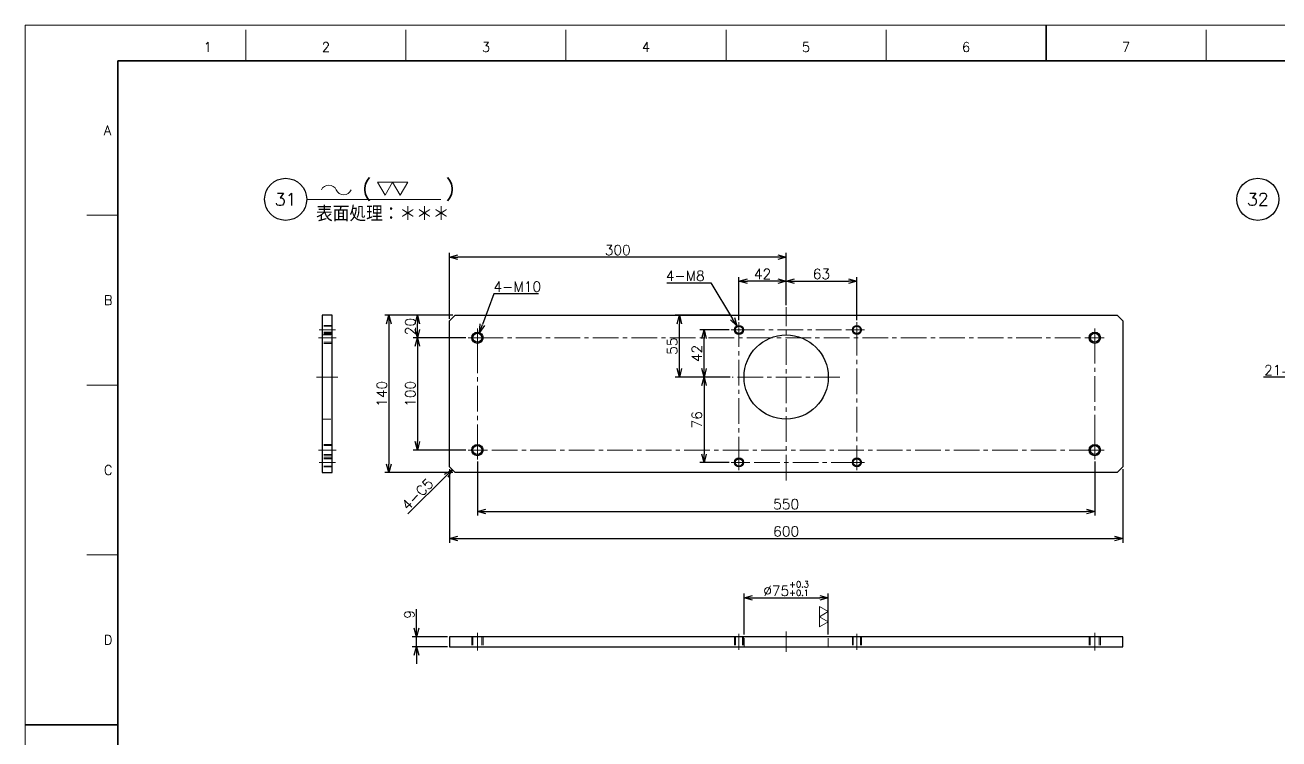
# Model space of a CAD drawing. Header units: millimetres. Extents: x 0 to 1764, y -17 to 1242.
# Drawn here: x 0 to 1117, y 606 to 1242 of the extents above; entities that cross this region are included whole.
import ezdxf
from ezdxf import colors
from ezdxf.entities.mleader import LeaderData, LeaderLine
from ezdxf.enums import TextEntityAlignment as Align
from ezdxf.math import Vec2, Vec3

# ---------------------------------------------------------------- set-up
doc = ezdxf.new("R2010")
doc.units = ezdxf.units.MM
doc.header["$LTSCALE"] = 1.2
doc.header["$PDMODE"] = 99
doc.header["$PDSIZE"] = 1
doc.linetypes.add('CENTER2', pattern=[28.575, 19.05, -3.175, 3.175, -3.175])
doc.linetypes.add('HIDDEN', pattern=[9.525, 6.35, -3.175])
for name, color, linetype, lineweight in [('04_HIDDEN', 2, 'HIDDEN', 13), ('05_CENTER', 4, 'CENTER2', 13), ('07_TEXT', 3, 'Continuous', 13), ('08_DIM', 3, 'Continuous', 13), ('90_FRAME', 5, 'Continuous', 35)]:
    doc.layers.add(name, color=color, linetype=linetype, lineweight=lineweight)
doc.layers.add('91_BLANK', color=5, linetype='Continuous', lineweight=0, plot=False)
doc.styles.add('KSS_TXT', font='txt.shx', dxfattribs={"bigfont": 'extfont2.shx'})
doc.styles.get("Standard").update_dxf_attribs({"font": 'txt.shx', "bigfont": 'extfont2.shx'})
doc.dimstyles.new('KSS_DIM', dxfattribs={"dimscale": 3, "dimtxt": 3, "dimasz": 2.5, "dimexe": 1.25, "dimexo": 0.625, "dimtad": 1, "dimdsep": 46, "dimtxsty": 'KSS_TXT', "dimblk": 'OPEN30', "dimcen": 0, "dimazin": 2, "dimtfac": 0.75, "dimtmove": 0, "dimatfit": 3, "dimldrblk": 'OPEN30', "dimfxl": 1.25, "dimtolj": 1, "dimarcsym": 0})
doc.dimstyles.new('KSS_DIM$3', dxfattribs={"dimscale": 3, "dimtxt": 3, "dimasz": 2.5, "dimexe": 1.25, "dimexo": 0.625, "dimtad": 1, "dimtih": 1, "dimtoh": 1, "dimdsep": 46, "dimtxsty": 'KSS_TXT', "dimblk": 'OPEN30', "dimcen": 0, "dimazin": 2, "dimtfac": 0.75, "dimtofl": 0, "dimtmove": 0, "dimatfit": 3, "dimldrblk": 'OPEN30', "dimfxl": 1.25, "dimtolj": 1, "dimarcsym": 0})

# ---------------------------------------------------------------- blocks, each defined once
blk = doc.blocks.new('AM_BALLOON1')
at = {"transparency": 16777216}
blk.add_circle((0, 0), 5, dxfattribs=at)
blk.add_attdef('B_NUMBER', text='', height=3, dxfattribs=at).set_placement((0, 0), align=Align.MIDDLE_CENTER)
blk = doc.blocks.new('_OPEN')
at = {"color": 0, "linetype": 'ByBlock'}
for p, q in [((-1, 0.17), (0, 0)), ((0, 0), (-1, -0.17)), ((0, 0), (-1, 0))]:
    blk.add_line(p, q, dxfattribs=at)
blk = doc.blocks.new('M10Tz')
at = {"color": 0}
for radius in [5, 4]:
    blk.add_circle((0, 0), radius, dxfattribs=at)
at = {"layer": '05_CENTER'}
for p, q in [((8.3, 0), (-8.3, 0)), ((0, -8.3), (0, 8.3))]:
    blk.add_line(p, q, dxfattribs=at)
blk = doc.blocks.new('M8Tz')
at = {"color": 0}
for radius in [4, 3.25]:
    blk.add_circle((0, 0), radius, dxfattribs=at)
at = {"layer": '05_CENTER'}
for p, q in [((6.9, 0), (-6.9, 0)), ((0, -6.9), (0, 6.9))]:
    blk.add_line(p, q, dxfattribs=at)
blk = doc.blocks.new('_Open30')
at = {"color": 0, "linetype": 'ByBlock', "lineweight": -2}
for p, q in [((-1, 0.27), (0, 0)), ((0, 0), (-1, -0.27)), ((0, 0), (-1, 0))]:
    blk.add_line(p, q, dxfattribs=at)
blk = doc.blocks.new('*D144')
at = {"layer": '08_DIM', "color": 0, "lineweight": -2, "transparency": 16777216}
for p, q in [((378, 980.1), (378, 1038.7)), ((670.5, 1035), (385.5, 1035)), ((678, 992.1), (678, 1038.7))]:
    blk.add_line(p, q, dxfattribs=at)
at = {"layer": 'Defpoints', "color": 0, "transparency": 16777216}
for p in [(378, 1035), (678, 990.2), (378, 978.2)]:
    blk.add_point(p, dxfattribs=at)
at = {"layer": '08_DIM', "color": 0, "lineweight": -2, "transparency": 16777216, "xscale": 7.5, "yscale": 7.5, "zscale": 7.5, "rotation": 180}
blk.add_blockref('_Open30', (378, 1035), dxfattribs=at)
at = {"layer": '08_DIM', "color": 0, "lineweight": -2, "transparency": 16777216, "xscale": 7.5, "yscale": 7.5, "zscale": 7.5}
blk.add_blockref('_Open30', (678, 1035), dxfattribs=at)
at = {"layer": '08_DIM', "color": 0, "transparency": 16777216, "insert": (528, 1041.3), "char_height": 9, "attachment_point": 5, "style": 'KSS_TXT'}
blk.add_mtext('\\A1;300', dxfattribs=at)
blk = doc.blocks.new('*D145')
at = {"layer": '08_DIM', "color": 0, "lineweight": -2, "transparency": 16777216}
for p, q in [((636, 979), (636, 1017.3)), ((678, 992.2), (678, 1017.3)), ((670.5, 1013.6), (643.5, 1013.6))]:
    blk.add_line(p, q, dxfattribs=at)
at = {"layer": 'Defpoints', "color": 0, "transparency": 16777216}
for p in [(636, 1013.6), (678, 990.4), (636, 977.1)]:
    blk.add_point(p, dxfattribs=at)
at = {"layer": '08_DIM', "color": 0, "lineweight": -2, "transparency": 16777216, "xscale": 7.5, "yscale": 7.5, "zscale": 7.5, "rotation": 180}
blk.add_blockref('_Open30', (636, 1013.6), dxfattribs=at)
at = {"layer": '08_DIM', "color": 0, "lineweight": -2, "transparency": 16777216, "xscale": 7.5, "yscale": 7.5, "zscale": 7.5}
blk.add_blockref('_Open30', (678, 1013.6), dxfattribs=at)
at = {"layer": '08_DIM', "color": 0, "transparency": 16777216, "insert": (657, 1020), "char_height": 9, "attachment_point": 5, "style": 'KSS_TXT'}
blk.add_mtext('\\A1;42', dxfattribs=at)
blk = doc.blocks.new('*D146')
at = {"layer": '08_DIM', "color": 0, "lineweight": -2, "transparency": 16777216}
for p, q in [((678, 992.2), (678, 1017.3)), ((741, 979), (741, 1017.3)), ((685.5, 1013.6), (733.5, 1013.6))]:
    blk.add_line(p, q, dxfattribs=at)
at = {"layer": 'Defpoints', "color": 0, "transparency": 16777216}
for p in [(741, 1013.6), (678, 990.4), (741, 977.1)]:
    blk.add_point(p, dxfattribs=at)
at = {"layer": '08_DIM', "color": 0, "lineweight": -2, "transparency": 16777216, "xscale": 7.5, "yscale": 7.5, "zscale": 7.5, "rotation": 180}
blk.add_blockref('_Open30', (678, 1013.6), dxfattribs=at)
at = {"layer": '08_DIM', "color": 0, "lineweight": -2, "transparency": 16777216, "xscale": 7.5, "yscale": 7.5, "zscale": 7.5}
blk.add_blockref('_Open30', (741, 1013.6), dxfattribs=at)
at = {"layer": '08_DIM', "color": 0, "transparency": 16777216, "insert": (709.5, 1020), "char_height": 9, "attachment_point": 5, "style": 'KSS_TXT'}
blk.add_mtext('\\A1;63', dxfattribs=at)
blk = doc.blocks.new('*D147')
at = {"layer": '08_DIM', "color": 0, "lineweight": -2, "transparency": 16777216}
for p, q in [((627.2, 970.2), (601.2, 970.2)), ((604.9, 935.7), (604.9, 962.7)), ((628.2, 928.2), (601.2, 928.2))]:
    blk.add_line(p, q, dxfattribs=at)
at = {"layer": 'Defpoints', "color": 0, "transparency": 16777216}
for p in [(604.9, 970.2), (629.1, 970.2), (630.1, 928.2)]:
    blk.add_point(p, dxfattribs=at)
at = {"layer": '08_DIM', "color": 0, "lineweight": -2, "transparency": 16777216, "xscale": 7.5, "yscale": 7.5, "zscale": 7.5}
for p, rotation in [((604.9, 970.2), 90), ((604.9, 928.2), 270)]:
    blk.add_blockref('_Open30', p, dxfattribs=dict(at, rotation=rotation))
at = {"layer": '08_DIM', "color": 0, "transparency": 16777216, "insert": (598.5, 949.2), "char_height": 9, "attachment_point": 5, "rotation": 90, "style": 'KSS_TXT'}
blk.add_mtext('\\A1;42', dxfattribs=at)
blk = doc.blocks.new('*D148')
at = {"layer": '08_DIM', "color": 0, "lineweight": -2, "transparency": 16777216}
for p, q in [((628.2, 928.2), (601.2, 928.2)), ((604.9, 920.7), (604.9, 859.7)), ((627.2, 852.2), (601.2, 852.2))]:
    blk.add_line(p, q, dxfattribs=at)
at = {"layer": 'Defpoints', "color": 0, "transparency": 16777216}
for p in [(630.1, 928.2), (604.9, 852.2), (629.1, 852.2)]:
    blk.add_point(p, dxfattribs=at)
at = {"layer": '08_DIM', "color": 0, "lineweight": -2, "transparency": 16777216, "xscale": 7.5, "yscale": 7.5, "zscale": 7.5}
for p, rotation in [((604.9, 928.2), 90), ((604.9, 852.2), 270)]:
    blk.add_blockref('_Open30', p, dxfattribs=dict(at, rotation=rotation))
at = {"layer": '08_DIM', "color": 0, "transparency": 16777216, "insert": (598.5, 890.2), "char_height": 9, "attachment_point": 5, "rotation": 90, "style": 'KSS_TXT'}
blk.add_mtext('\\A1;76', dxfattribs=at)
blk = doc.blocks.new('*D149')
at = {"layer": '08_DIM', "color": 0, "lineweight": -2, "transparency": 16777216}
for p, q in [((628.2, 983.2), (579.1, 983.2)), ((582.9, 935.7), (582.9, 975.7)), ((628.2, 928.2), (579.1, 928.2))]:
    blk.add_line(p, q, dxfattribs=at)
at = {"layer": 'Defpoints', "color": 0, "transparency": 16777216}
for p in [(582.9, 983.2), (630.1, 983.2), (630.1, 928.2)]:
    blk.add_point(p, dxfattribs=at)
at = {"layer": '08_DIM', "color": 0, "lineweight": -2, "transparency": 16777216, "xscale": 7.5, "yscale": 7.5, "zscale": 7.5}
for p, rotation in [((582.9, 983.2), 90), ((582.9, 928.2), 270)]:
    blk.add_blockref('_Open30', p, dxfattribs=dict(at, rotation=rotation))
at = {"layer": '08_DIM', "color": 0, "transparency": 16777216, "insert": (576.5, 955.7), "char_height": 9, "attachment_point": 5, "rotation": 90, "style": 'KSS_TXT'}
blk.add_mtext('\\A1;55', dxfattribs=at)
blk = doc.blocks.new('*D150')
at = {"layer": '08_DIM', "color": 0, "lineweight": -2, "transparency": 16777216}
for p, q in [((403, 853), (403, 804.9)), ((953, 853), (953, 804.9)), ((410.5, 808.6), (945.5, 808.6))]:
    blk.add_line(p, q, dxfattribs=at)
at = {"layer": 'Defpoints', "color": 0, "transparency": 16777216}
for p in [(403, 854.9), (953, 854.9), (953, 808.6)]:
    blk.add_point(p, dxfattribs=at)
at = {"layer": '08_DIM', "color": 0, "lineweight": -2, "transparency": 16777216, "xscale": 7.5, "yscale": 7.5, "zscale": 7.5, "rotation": 180}
blk.add_blockref('_Open30', (403, 808.6), dxfattribs=at)
at = {"layer": '08_DIM', "color": 0, "lineweight": -2, "transparency": 16777216, "xscale": 7.5, "yscale": 7.5, "zscale": 7.5}
blk.add_blockref('_Open30', (953, 808.6), dxfattribs=at)
at = {"layer": '08_DIM', "color": 0, "transparency": 16777216, "insert": (678, 815), "char_height": 9, "attachment_point": 5, "style": 'KSS_TXT'}
blk.add_mtext('\\A1;550', dxfattribs=at)
blk = doc.blocks.new('*D151')
at = {"layer": '08_DIM', "color": 0, "lineweight": -2, "transparency": 16777216}
for p, q in [((378, 846.3), (378, 780.7)), ((978, 846.3), (978, 780.7)), ((385.5, 784.4), (970.5, 784.4))]:
    blk.add_line(p, q, dxfattribs=at)
at = {"layer": 'Defpoints', "color": 0, "transparency": 16777216}
for p in [(378, 848.2), (978, 848.2), (978, 784.4)]:
    blk.add_point(p, dxfattribs=at)
at = {"layer": '08_DIM', "color": 0, "lineweight": -2, "transparency": 16777216, "xscale": 7.5, "yscale": 7.5, "zscale": 7.5, "rotation": 180}
blk.add_blockref('_Open30', (378, 784.4), dxfattribs=at)
at = {"layer": '08_DIM', "color": 0, "lineweight": -2, "transparency": 16777216, "xscale": 7.5, "yscale": 7.5, "zscale": 7.5}
blk.add_blockref('_Open30', (978, 784.4), dxfattribs=at)
at = {"layer": '08_DIM', "color": 0, "transparency": 16777216, "insert": (678, 790.8), "char_height": 9, "attachment_point": 5, "style": 'KSS_TXT'}
blk.add_mtext('\\A1;600', dxfattribs=at)
blk = doc.blocks.new('*D152')
at = {"layer": '08_DIM', "color": 0, "lineweight": -2, "transparency": 16777216}
for p, q in [((392.8, 963.2), (345.8, 963.2)), ((349.5, 955.7), (349.5, 870.7)), ((392.8, 863.2), (345.8, 863.2))]:
    blk.add_line(p, q, dxfattribs=at)
at = {"layer": 'Defpoints', "color": 0, "transparency": 16777216}
for p in [(394.7, 963.2), (349.5, 863.2), (394.7, 863.2)]:
    blk.add_point(p, dxfattribs=at)
at = {"layer": '08_DIM', "color": 0, "lineweight": -2, "transparency": 16777216, "xscale": 7.5, "yscale": 7.5, "zscale": 7.5}
for p, rotation in [((349.5, 963.2), 90), ((349.5, 863.2), 270)]:
    blk.add_blockref('_Open30', p, dxfattribs=dict(at, rotation=rotation))
at = {"layer": '08_DIM', "color": 0, "transparency": 16777216, "insert": (343.2, 913.2), "char_height": 9, "attachment_point": 5, "rotation": 90, "style": 'KSS_TXT'}
blk.add_mtext('\\A1;100', dxfattribs=at)
blk = doc.blocks.new('*D153')
at = {"layer": '08_DIM', "color": 0, "lineweight": -2, "transparency": 16777216}
for p, q in [((381.2, 983.2), (345.8, 983.2)), ((349.5, 970.7), (349.5, 975.7)), ((392.8, 963.2), (345.8, 963.2))]:
    blk.add_line(p, q, dxfattribs=at)
at = {"layer": 'Defpoints', "color": 0, "transparency": 16777216}
for p in [(349.5, 983.2), (383, 983.2), (394.7, 963.2)]:
    blk.add_point(p, dxfattribs=at)
at = {"layer": '08_DIM', "color": 0, "lineweight": -2, "transparency": 16777216, "xscale": 7.5, "yscale": 7.5, "zscale": 7.5}
for p, rotation in [((349.5, 983.2), 90), ((349.5, 963.2), 270)]:
    blk.add_blockref('_Open30', p, dxfattribs=dict(at, rotation=rotation))
at = {"layer": '08_DIM', "color": 0, "transparency": 16777216, "insert": (343.2, 973.2), "char_height": 9, "attachment_point": 5, "rotation": 90, "style": 'KSS_TXT'}
blk.add_mtext('\\A1;20', dxfattribs=at)
blk = doc.blocks.new('*D154')
at = {"layer": '08_DIM', "color": 0, "lineweight": -2, "transparency": 16777216}
for p, q in [((381.2, 983.2), (320.4, 983.2)), ((324.1, 975.7), (324.1, 850.7)), ((381.2, 843.2), (320.4, 843.2))]:
    blk.add_line(p, q, dxfattribs=at)
at = {"layer": 'Defpoints', "color": 0, "transparency": 16777216}
for p in [(383, 983.2), (324.1, 843.2), (383, 843.2)]:
    blk.add_point(p, dxfattribs=at)
at = {"layer": '08_DIM', "color": 0, "lineweight": -2, "transparency": 16777216, "xscale": 7.5, "yscale": 7.5, "zscale": 7.5}
for p, rotation in [((324.1, 983.2), 90), ((324.1, 843.2), 270)]:
    blk.add_blockref('_Open30', p, dxfattribs=dict(at, rotation=rotation))
at = {"layer": '08_DIM', "color": 0, "transparency": 16777216, "insert": (317.8, 913.2), "char_height": 9, "attachment_point": 5, "rotation": 90, "style": 'KSS_TXT'}
blk.add_mtext('\\A1;140', dxfattribs=at)
blk = doc.blocks.new('*D155')
at = {"layer": '08_DIM', "color": 0, "lineweight": -2, "transparency": 16777216}
for p, q in [((348.7, 704.5), (348.7, 721.7)), ((376.2, 697), (344.9, 697)), ((348.7, 688), (348.7, 697)), ((376.2, 688), (344.9, 688)), ((348.7, 680.5), (348.7, 673))]:
    blk.add_line(p, q, dxfattribs=at)
at = {"layer": 'Defpoints', "color": 0, "transparency": 16777216}
for p in [(348.7, 697), (378, 697), (378, 688)]:
    blk.add_point(p, dxfattribs=at)
at = {"layer": '08_DIM', "color": 0, "lineweight": -2, "transparency": 16777216, "xscale": 7.5, "yscale": 7.5, "zscale": 7.5}
for p, rotation in [((348.7, 697), 270), ((348.7, 688), 90)]:
    blk.add_blockref('_Open30', p, dxfattribs=dict(at, rotation=rotation))
at = {"layer": '08_DIM', "color": 0, "transparency": 16777216, "insert": (342.3, 716.9), "char_height": 9, "attachment_point": 5, "rotation": 90, "style": 'KSS_TXT'}
blk.add_mtext('\\A1;9', dxfattribs=at)
blk = doc.blocks.new('*D156')
at = {"layer": '08_DIM', "color": 0, "lineweight": -2, "transparency": 16777216}
for p, q in [((640.5, 698.9), (640.5, 735.5)), ((648, 731.7), (708, 731.7)), ((715.5, 698.9), (715.5, 735.5))]:
    blk.add_line(p, q, dxfattribs=at)
at = {"layer": 'Defpoints', "color": 0, "transparency": 16777216}
for p in [(715.5, 731.7), (640.5, 697), (715.5, 697)]:
    blk.add_point(p, dxfattribs=at)
at = {"layer": '08_DIM', "color": 0, "lineweight": -2, "transparency": 16777216, "xscale": 7.5, "yscale": 7.5, "zscale": 7.5, "rotation": 180}
blk.add_blockref('_Open30', (640.5, 731.7), dxfattribs=at)
at = {"layer": '08_DIM', "color": 0, "lineweight": -2, "transparency": 16777216, "xscale": 7.5, "yscale": 7.5, "zscale": 7.5}
blk.add_blockref('_Open30', (715.5, 731.7), dxfattribs=at)
at = {"layer": '08_DIM', "color": 0, "transparency": 16777216, "insert": (678, 739.9), "char_height": 9, "attachment_point": 5, "style": 'KSS_TXT'}
blk.add_mtext('%%C75{\\H5.400000;\\S+0.3^ +0.1;}', dxfattribs=at)
blk = doc.blocks.new('p1ba02')
for p, q in [((-1.5, 2.6), (1.5, 2.6)), ((0, 0), (-1.5, 2.6)), ((1.5, 2.6), (0, 0)), ((3, 0), (1.5, 2.6)), ((1.5, 2.6), (4.5, 2.6)), ((4.5, 2.6), (3, 0))]:
    blk.add_line(p, q)
blk = doc.blocks.new('*D157')
at = {"layer": '08_DIM', "color": 0, "lineweight": -2, "transparency": 16777216}
for p, q in [((571.6, 1012), (611, 1012)), ((611, 1012), (630.1, 980.1))]:
    blk.add_line(p, q, dxfattribs=at)
at = {"layer": 'Defpoints', "color": 0, "transparency": 16777216}
for p in [(634, 973.7), (638.1, 966.8)]:
    blk.add_point(p, dxfattribs=at)
at = {"layer": '08_DIM', "color": 0, "lineweight": -2, "transparency": 16777216, "xscale": 7.5, "yscale": 7.5, "zscale": 7.5, "rotation": 300.9472234434613}
blk.add_blockref('_Open30', (634, 973.7), dxfattribs=at)
at = {"layer": '08_DIM', "color": 0, "transparency": 16777216, "insert": (588.1, 1018.4), "char_height": 9, "attachment_point": 5, "style": 'KSS_TXT'}
blk.add_mtext('\\A1;4-M8', dxfattribs=at)
blk = doc.blocks.new('*D158')
at = {"layer": '08_DIM', "color": 0, "lineweight": -2, "transparency": 16777216}
for p, q in [((417.7, 1002.3), (407.4, 974.9)), ((457.4, 1002.3), (417.7, 1002.3))]:
    blk.add_line(p, q, dxfattribs=at)
at = {"layer": 'Defpoints', "color": 0, "transparency": 16777216}
for p in [(404.8, 967.9), (401.3, 958.5)]:
    blk.add_point(p, dxfattribs=at)
at = {"layer": '08_DIM', "color": 0, "lineweight": -2, "transparency": 16777216, "xscale": 7.5, "yscale": 7.5, "zscale": 7.5, "rotation": 249.439344113389}
blk.add_blockref('_Open30', (404.8, 967.9), dxfattribs=at)
at = {"layer": '08_DIM', "color": 0, "transparency": 16777216, "insert": (438.5, 1008.7), "char_height": 9, "attachment_point": 5, "style": 'KSS_TXT'}
blk.add_mtext('\\A1;4-M10', dxfattribs=at)
blk = doc.blocks.new('*D159')
at = {"layer": '08_DIM', "color": 0, "lineweight": -2, "transparency": 16777216}
blk.add_line((375.2, 840.4), (341.1, 806.3), dxfattribs=at)
at = {"layer": 'Defpoints', "color": 0, "transparency": 16777216}
for p in [(380.5, 845.7), (337.4, 802.6), (337.4, 802.6)]:
    blk.add_point(p, dxfattribs=at)
at = {"layer": '08_DIM', "color": 0, "lineweight": -2, "transparency": 16777216, "xscale": 7.5, "yscale": 7.5, "zscale": 7.5, "rotation": 44.99999999999993}
blk.add_blockref('_Open30', (380.5, 845.7), dxfattribs=at)
at = {"layer": '08_DIM', "color": 0, "transparency": 16777216, "insert": (349.6, 823.8), "char_height": 9, "attachment_point": 5, "rotation": 45, "style": 'KSS_TXT'}
blk.add_mtext('\\A1;4-C5', dxfattribs=at)
blk = doc.blocks.new('p1ba05')
for centre, start, end in [((-2.95, 0.29), 24.2276, 155.5758), ((0, 1.62), 204.2276, 335.5758)]:
    blk.add_arc(centre, 1.62, start, end)
blk = doc.blocks.new('*D174')
at = {"layer": '08_DIM', "color": 0, "lineweight": -2, "transparency": 16777216}
for p, q in [((1146.7, 964.8), (1146.7, 924.5)), ((1167.7, 960.7), (1167.7, 924.5)), ((1146.7, 928.2), (1103.4, 928.2)), ((1160.2, 928.2), (1154.2, 928.2))]:
    blk.add_line(p, q, dxfattribs=at)
at = {"layer": 'Defpoints', "color": 0, "transparency": 16777216}
for p in [(1146.7, 966.7), (1167.7, 962.6), (1146.7, 928.2)]:
    blk.add_point(p, dxfattribs=at)
at = {"layer": '08_DIM', "color": 0, "lineweight": -2, "transparency": 16777216, "xscale": 7.5, "yscale": 7.5, "zscale": 7.5, "rotation": 180}
blk.add_blockref('_Open30', (1146.7, 928.2), dxfattribs=at)
at = {"layer": '08_DIM', "color": 0, "lineweight": -2, "transparency": 16777216, "xscale": 7.5, "yscale": 7.5, "zscale": 7.5}
blk.add_blockref('_Open30', (1167.7, 928.2), dxfattribs=at)
at = {"layer": '08_DIM', "color": 0, "transparency": 16777216, "insert": (1121.3, 937.1), "char_height": 9, "attachment_point": 5, "style": 'KSS_TXT'}
blk.add_mtext('21{\\H6.000000;\\S 0^ -0.2;}', dxfattribs=at)

msp = doc.modelspace()

# ---------------------------------------------------------------- linework, layer by layer
at = {"color": 0}
for points in [[(264.697, 983.223), (264.697, 843.223), (273.697, 843.223), (273.697, 983.223)], [(978.034, 978.223), (978.034, 848.223), (973.034, 843.223), (383.034, 843.223), (378.034, 848.223), (378.034, 978.223), (383.034, 983.223), (973.034, 983.223)], [(378.034, 696.989), (378.034, 687.989), (978.034, 687.989), (978.034, 696.989)]]:
    msp.add_lwpolyline(points, close=True, dxfattribs=at)
msp.add_circle((678.034, 928.223), 37.5, dxfattribs=at)
at = {"layer": '04_HIDDEN', "color": 8}
for p, q in [((273.697, 974.223), (264.697, 974.223)), ((273.697, 973.473), (264.697, 973.473)), ((273.697, 966.973), (264.697, 966.973)), ((273.697, 966.223), (264.697, 966.223)), ((273.697, 856.223), (264.697, 856.223)), ((273.697, 855.473), (264.697, 855.473)), ((273.697, 848.973), (264.697, 848.973)), ((273.697, 848.223), (264.697, 848.223)), ((632.034, 696.989), (632.034, 687.989)), ((632.784, 696.989), (632.784, 687.989)), ((639.284, 696.989), (639.284, 687.989)), ((640.034, 696.989), (640.034, 687.989)), ((737.034, 696.989), (737.034, 687.989)), ((737.784, 696.989), (737.784, 687.989)), ((744.284, 696.989), (744.284, 687.989)), ((745.034, 696.989), (745.034, 687.989))]:
    msp.add_line(p, q, dxfattribs=at)
at = {"layer": '04_HIDDEN'}
for p, q in [((273.697, 968.223), (264.697, 968.223)), ((273.697, 967.223), (264.697, 967.223)), ((273.697, 959.223), (264.697, 959.223)), ((273.697, 958.223), (264.697, 958.223)), ((273.697, 868.223), (264.697, 868.223)), ((273.697, 867.223), (264.697, 867.223)), ((273.697, 859.223), (264.697, 859.223)), ((273.697, 858.223), (264.697, 858.223)), ((398.034, 696.989), (398.034, 687.989)), ((399.034, 696.989), (399.034, 687.989)), ((407.034, 696.989), (407.034, 687.989)), ((408.034, 696.989), (408.034, 687.989)), ((948.034, 696.989), (948.034, 687.989)), ((949.034, 696.989), (949.034, 687.989)), ((957.034, 696.989), (957.034, 687.989)), ((958.034, 696.989), (958.034, 687.989))]:
    msp.add_line(p, q, dxfattribs=at)
at = {"layer": '04_HIDDEN', "color": 9}
for p, q in [((264.697, 965.723), (273.697, 965.723)), ((264.697, 890.723), (273.697, 890.723)), ((640.534, 687.989), (640.534, 696.989)), ((715.534, 687.989), (715.534, 696.989))]:
    msp.add_line(p, q, dxfattribs=at)
at = {"layer": '05_CENTER'}
for p, q in [((678.034, 836.259), (678.034, 990.362)), ((277.085, 963.223), (261.31, 963.223)), ((259.66, 928.223), (278.77, 928.223)), ((725.998, 928.223), (630.07, 928.223)), ((277.085, 863.223), (261.31, 863.223)), ((403.034, 700.376), (403.034, 684.601)), ((678.034, 683.473), (678.034, 701.617)), ((953.034, 700.376), (953.034, 684.601))]:
    msp.add_line(p, q, dxfattribs=at)
at = {"layer": '05_CENTER', "color": 8}
for p, q in [((276.412, 970.223), (261.982, 970.223)), ((276.412, 852.223), (261.982, 852.223)), ((636.034, 699.704), (636.034, 685.274)), ((741.034, 699.704), (741.034, 685.274))]:
    msp.add_line(p, q, dxfattribs=at)
at = {"layer": '05_CENTER'}
for points in [[(403.034, 963.223), (953.034, 963.223), (953.034, 863.223), (403.034, 863.223)], [(636.034, 970.223), (741.034, 970.223), (741.034, 852.223), (636.034, 852.223)]]:
    msp.add_lwpolyline(points, close=True, dxfattribs=at)
at = {"layer": '08_DIM'}
msp.add_line((250.894, 1086.464), (370.389, 1086.464), dxfattribs=at)
at = {"layer": '90_FRAME'}
for p, q in [((909.6, 1241.619), (909.6, 1209.75)), ((0, 618.618), (82.742, 618.618))]:
    msp.add_line(p, q, dxfattribs=at)
at = {"layer": '90_FRAME', "color": 4, "lineweight": 13}
for p, q in [((196.76, 1209.75), (196.76, 1237.359)), ((339.328, 1209.75), (339.328, 1237.359)), ((481.896, 1209.75), (481.896, 1237.359)), ((624.464, 1209.75), (624.464, 1237.359)), ((767.032, 1209.75), (767.032, 1237.359)), ((1052.169, 1209.75), (1052.169, 1237.359)), ((82.742, 1072.29), (55.133, 1072.29)), ((82.742, 921.066), (55.133, 921.066)), ((82.742, 769.842), (55.133, 769.842))]:
    msp.add_line(p, q, dxfattribs=at)
at = {"layer": '90_FRAME'}
msp.add_lwpolyline([(82.742, 27.485), (1736.459, 27.485), (1736.459, 1209.75), (82.742, 1209.75)], close=True, dxfattribs=at)
at = {"layer": '91_BLANK'}
msp.add_lwpolyline([(0, 0), (1764.068, 0), (1764.068, 1241.619), (0, 1241.619)], close=True, dxfattribs=at)

# ---------------------------------------------------------------- block references
at = {"rotation": 89.99999999999999}
for p in [(636.034, 970.223), (741.034, 970.223), (636.034, 852.223), (741.034, 852.223)]:
    msp.add_blockref('M8Tz', p, dxfattribs=at)
at = {"color": 0, "rotation": 270}
for p in [(403.034, 963.223), (953.034, 963.223), (403.034, 863.223), (953.034, 863.223)]:
    msp.add_blockref('M10Tz', p, dxfattribs=at)
at = {"layer": '08_DIM', "xscale": 4.5, "yscale": 4.5, "zscale": 4.5}
for name, p in [('p1ba05', (283.877, 1090.567)), ('p1ba02', (320.708, 1090.04))]:
    msp.add_blockref(name, p, dxfattribs=at)
at = {"layer": '08_DIM', "xscale": 3, "yscale": 3, "zscale": 3, "rotation": 90}
msp.add_blockref('p1ba02', (715.534, 710.346), dxfattribs=at)

# ---------------------------------------------------------------- texts
at = {"layer": '07_TEXT', "style": 'KSS_TXT'}
msp.add_text('(     )', height=13.5, dxfattribs=at).set_placement((300.381, 1089.702))
at = {"layer": '08_DIM', "style": 'KSS_TXT'}
msp.add_text('表面処理：＊＊＊', height=13.5, dxfattribs=at).set_placement((259.266, 1066.885))
at = {"layer": '90_FRAME', "color": 0, "lineweight": 13, "style": 'KSS_TXT'}
for s, p in [('1', (162.682, 1215.249)), ('2', (268.044, 1215.249)), ('3', (410.612, 1215.249)), ('4', (553.18, 1215.249)), ('5', (695.748, 1215.249)), ('6', (838.316, 1215.249)), ('7', (980.884, 1215.249))]:
    msp.add_text(s, height=8.52, dxfattribs=at).set_placement(p, align=Align.BOTTOM_CENTER)
for s, p in [('A', (70.199, 1147.902)), ('B', (70.199, 996.678)), ('C', (70.199, 845.454)), ('D', (70.199, 694.23))]:
    msp.add_text(s, height=8.52, dxfattribs=at).set_placement(p, align=Align.MIDDLE_LEFT)

# ---------------------------------------------------------------- dimensions: what is measured, and where the dimension line sits
at = {"layer": '08_DIM'}
for base, p1, p2, picture, middle in [((378.034, 1034.972), (678.034, 990.186), (378.034, 978.223), '*D144', (528.034, 1041.347)), ((636.034, 1013.591), (678.034, 990.362), (636.034, 977.146), '*D145', (657.034, 1019.966)), ((741.034, 1013.591), (678.034, 990.362), (741.034, 977.146), '*D146', (709.534, 1019.966)), ((953.034, 808.619), (403.034, 854.882), (953.034, 854.882), '*D150', (678.034, 815.006)), ((978.034, 784.43), (378.034, 848.223), (978.034, 848.223), '*D151', (678.034, 790.805))]:
    dim = msp.add_linear_dim(base=base, p1=p1, p2=p2, dimstyle='KSS_DIM', dxfattribs=at)
    dim.commit()
    dim.dimension.update_dxf_attribs({"geometry": picture, "text_midpoint": middle})
for p1, p2, picture, middle in [((638.091, 966.792), (633.977, 973.653), '*D157', (588.096, 1012.021)), ((401.278, 958.541), (404.79, 967.904), '*D158', (438.495, 1002.276))]:
    dim = msp.add_diameter_dim_2p(p1=p1, p2=p2, text='4-M<>', dimstyle='KSS_DIM$3', override={"dimpost": '<>', "dimtix": 1}, dxfattribs=at)
    dim.commit()
    dim.dimension.update_dxf_attribs({"geometry": picture, "text_midpoint": middle, "dimtype": 163})
for base, p1, p2, picture, middle in [((324.148, 843.223), (383.034, 983.223), (383.034, 843.223), '*D154', (317.773, 913.223)), ((349.549, 983.223), (394.693, 963.223), (383.034, 983.223), '*D153', (343.174, 973.223)), ((582.884, 983.223), (630.07, 928.223), (630.07, 983.223), '*D149', (576.497, 955.723)), ((349.549, 863.223), (394.693, 963.223), (394.693, 863.223), '*D152', (343.174, 913.223)), ((604.914, 970.223), (630.07, 928.223), (629.111, 970.223), '*D147', (598.539, 949.223)), ((604.914, 852.223), (630.07, 928.223), (629.111, 852.223), '*D148', (598.539, 890.223)), ((348.661, 696.989), (378.034, 687.989), (378.034, 696.989), '*D155', (342.286, 716.864))]:
    dim = msp.add_linear_dim(base=base, p1=p1, p2=p2, angle=90, dimstyle='KSS_DIM', dxfattribs=at)
    dim.commit()
    dim.dimension.update_dxf_attribs({"geometry": picture, "text_midpoint": middle})
dim = msp.add_linear_dim(base=(1146.683, 928.245), p1=(1167.683, 962.562), p2=(1146.683, 966.675), dimstyle='KSS_DIM', override={"dimpost": '', "dimtol": 1, "dimlim": 0, "dimtp": 0, "dimtm": 0.2, "dimtfac": 0.666667, "dimtdec": 2, "dimtolj": 0, "dimtzin": 8}, dxfattribs=at)
dim.commit()
dim.dimension.update_dxf_attribs({"geometry": '*D174', "text_midpoint": (1121.308, 937.12)})
dim = msp.add_linear_dim(base=(337.442, 802.631), p1=(380.534, 845.723), p2=(337.442, 802.631), angle=225, text='4-C5', dimstyle='KSS_DIM', override={"dimse1": 1, "dimse2": 1, "dimsd2": 1}, dxfattribs=at)
dim.commit()
dim.dimension.update_dxf_attribs({"geometry": '*D159', "text_midpoint": (354.116, 819.305), "dimtype": 161})
dim = msp.add_linear_dim(base=(715.534, 731.749), p1=(640.534, 696.989), p2=(715.534, 696.989), text='%%C<>', dimstyle='KSS_DIM', override={"dimpost": '', "dimtol": 1, "dimlim": 0, "dimtp": 0.3, "dimtm": -0.1, "dimtfac": 0.6, "dimtdec": 2, "dimtolj": 0, "dimtzin": 8}, dxfattribs=at)
dim.commit()
dim.dimension.update_dxf_attribs({"geometry": '*D156', "text_midpoint": (678.034, 739.924)})

# ---------------------------------------------------------------- leaders
ml = msp.add_multileader_block('Standard', dxfattribs=at)
ml.set_content('AM_BALLOON1', color=256, scale=3.75)
ml.set_attribute('B_NUMBER', '31', width=0)
ml.set_leader_properties(color=256, linetype='ByLayer', lineweight=-1)
ml.set_arrow_properties(name='OPEN')
ml.build(insert=Vec2(0, 0))
ml.multileader.update_dxf_attribs({"leader_type": 0, "has_dogleg": 0, "text_right_attachment_type": 6, "dogleg_length": 0, "arrow_head_size": 7.5, "scale": 2.5, "block_connection_type": 1})
ctx = ml.context
ctx.base_point, ctx.scale, ctx.char_height, ctx.arrow_head_size, ctx.landing_gap_size, ctx.plane_origin = Vec3(232.122, 1086.479), 2.5, 15, 7.5, 7.5, Vec3(232.122, 1086.479)
ctx.right_attachment, ctx.attachment_type = 6, 1
notes = []
notes.append((ctx, [(0, (0, 0, 0), (0, 0), (1, 0), 1, [])]))
ctx.block.insert = Vec3(232.122, 1086.479)
ml = msp.add_multileader_block('Standard', dxfattribs=at)
ml.set_content('AM_BALLOON1', color=256, scale=3.75)
ml.set_attribute('B_NUMBER', '32', width=0)
ml.set_leader_properties(color=256, linetype='ByLayer', lineweight=-1)
ml.set_arrow_properties(name='OPEN')
ml.build(insert=Vec2(0, 0))
ml.multileader.update_dxf_attribs({"leader_type": 0, "has_dogleg": 0, "text_right_attachment_type": 6, "dogleg_length": 0, "arrow_head_size": 7.5, "scale": 2.5, "block_connection_type": 1})
ctx = ml.context
ctx.base_point, ctx.scale, ctx.char_height, ctx.arrow_head_size, ctx.landing_gap_size, ctx.plane_origin = Vec3(1098.291, 1086.479), 2.5, 15, 7.5, 7.5, Vec3(1098.291, 1086.479)
ctx.right_attachment, ctx.attachment_type = 6, 1
notes.append((ctx, [(0, (0, 0, 0), (0, 0), (1, 0), 1, [])]))
ctx.block.insert = Vec3(1098.291, 1086.479)
for ctx, leaders in notes:
    for number, flags, end, landing, length, lines in leaders:
        leader = LeaderData()
        leader.index, (leader.has_last_leader_line, leader.has_dogleg_vector, leader.attachment_direction) = number, flags
        leader.last_leader_point, leader.dogleg_vector, leader.dogleg_length = Vec3(end), Vec3(landing), length
        for number, points, colour, breaks in lines:
            line = LeaderLine()
            line.index, line.vertices, line.color, line.breaks = number, Vec3.list(points), colors.encode_raw_color(colour), breaks
            leader.lines.append(line)
        ctx.leaders.append(leader)

doc.saveas('drawing.dxf')
